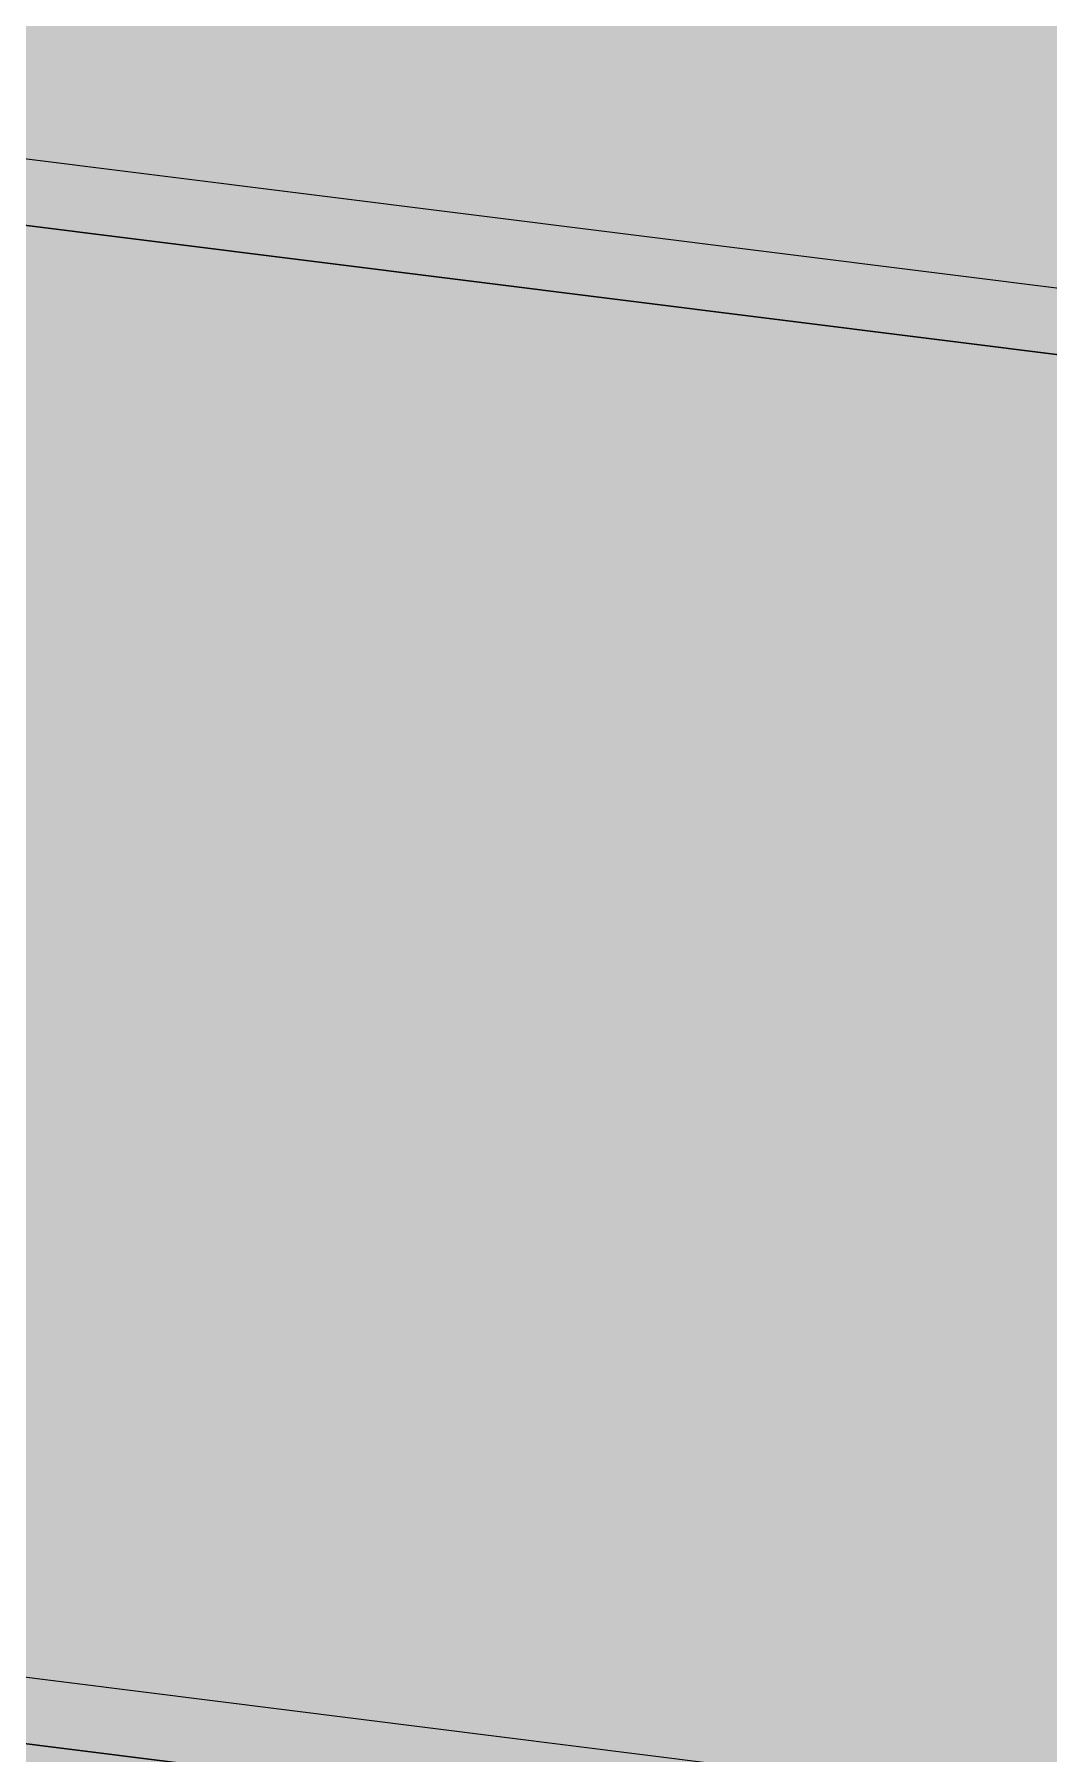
# Model space of a CAD drawing. Header units: metres. Extents: x -4 to 509425, y 7549 to 4732445.
# Drawn here: x 476004.617 to 476006.97, y 4719746.799 to 4719750.789 of the extents above; entities that cross this region are included whole.
import ezdxf

# ---------------------------------------------------------------- set-up
doc = ezdxf.new("R2010")
doc.units = ezdxf.units.M
doc.header["$LTSCALE"] = 0.01
doc.header["$MEASUREMENT"] = 0
doc.layers.get('0').update_dxf_attribs({"lineweight": 0})
doc.layers.add('_SUBESTACIÓN', color=1, linetype='Continuous')
doc.layers.add('SUBESTACION LA VID', color=253, linetype='Continuous')

# ---------------------------------------------------------------- blocks, each defined once
blk = doc.blocks.new('A$Cfff6051d')
at = {"layer": 'SUBESTACION LA VID', "lineweight": 15}
for p, q in [((476071.0252, 4719742.1716), (475975.2782, 4719754.1753)), ((476071.0063, 4719742.0204), (475975.2593, 4719754.0241)), ((476070.5903, 4719738.7022), (475974.8433, 4719750.706)), ((476070.5713, 4719738.551), (475974.8243, 4719750.5548))]:
    blk.add_line(p, q, dxfattribs=at)
for points in [[(476071.0063, 4719742.0204), (476071.0252, 4719742.1716), (475975.2782, 4719754.1753), (475975.2593, 4719754.0241), (476071.0063, 4719742.0204)], [(476070.5713, 4719738.551), (476070.5903, 4719738.7022), (475974.8433, 4719750.706), (475974.8243, 4719750.5548), (476070.5713, 4719738.551)]]:
    blk.add_lwpolyline(points, dxfattribs=at)

msp = doc.modelspace()

# ---------------------------------------------------------------- hatches: boundary and pattern name
at = {"layer": '_SUBESTACIÓN', "transparency": 33554559}
h = msp.add_hatch(color=1, dxfattribs=at)
h.dxf.hatch_style = 1
h.paths.add_polyline_path([(475968.6399, 4719805.825), (476089.9386, 4719790.615), (476078.1686, 4719696.74), (475956.8686, 4719711.9502)])

# ---------------------------------------------------------------- block references
at = {"linetype": 'Continuous'}
msp.add_blockref('A$Cfff6051d', (0, 0), dxfattribs=at)

doc.saveas('drawing.dxf')
